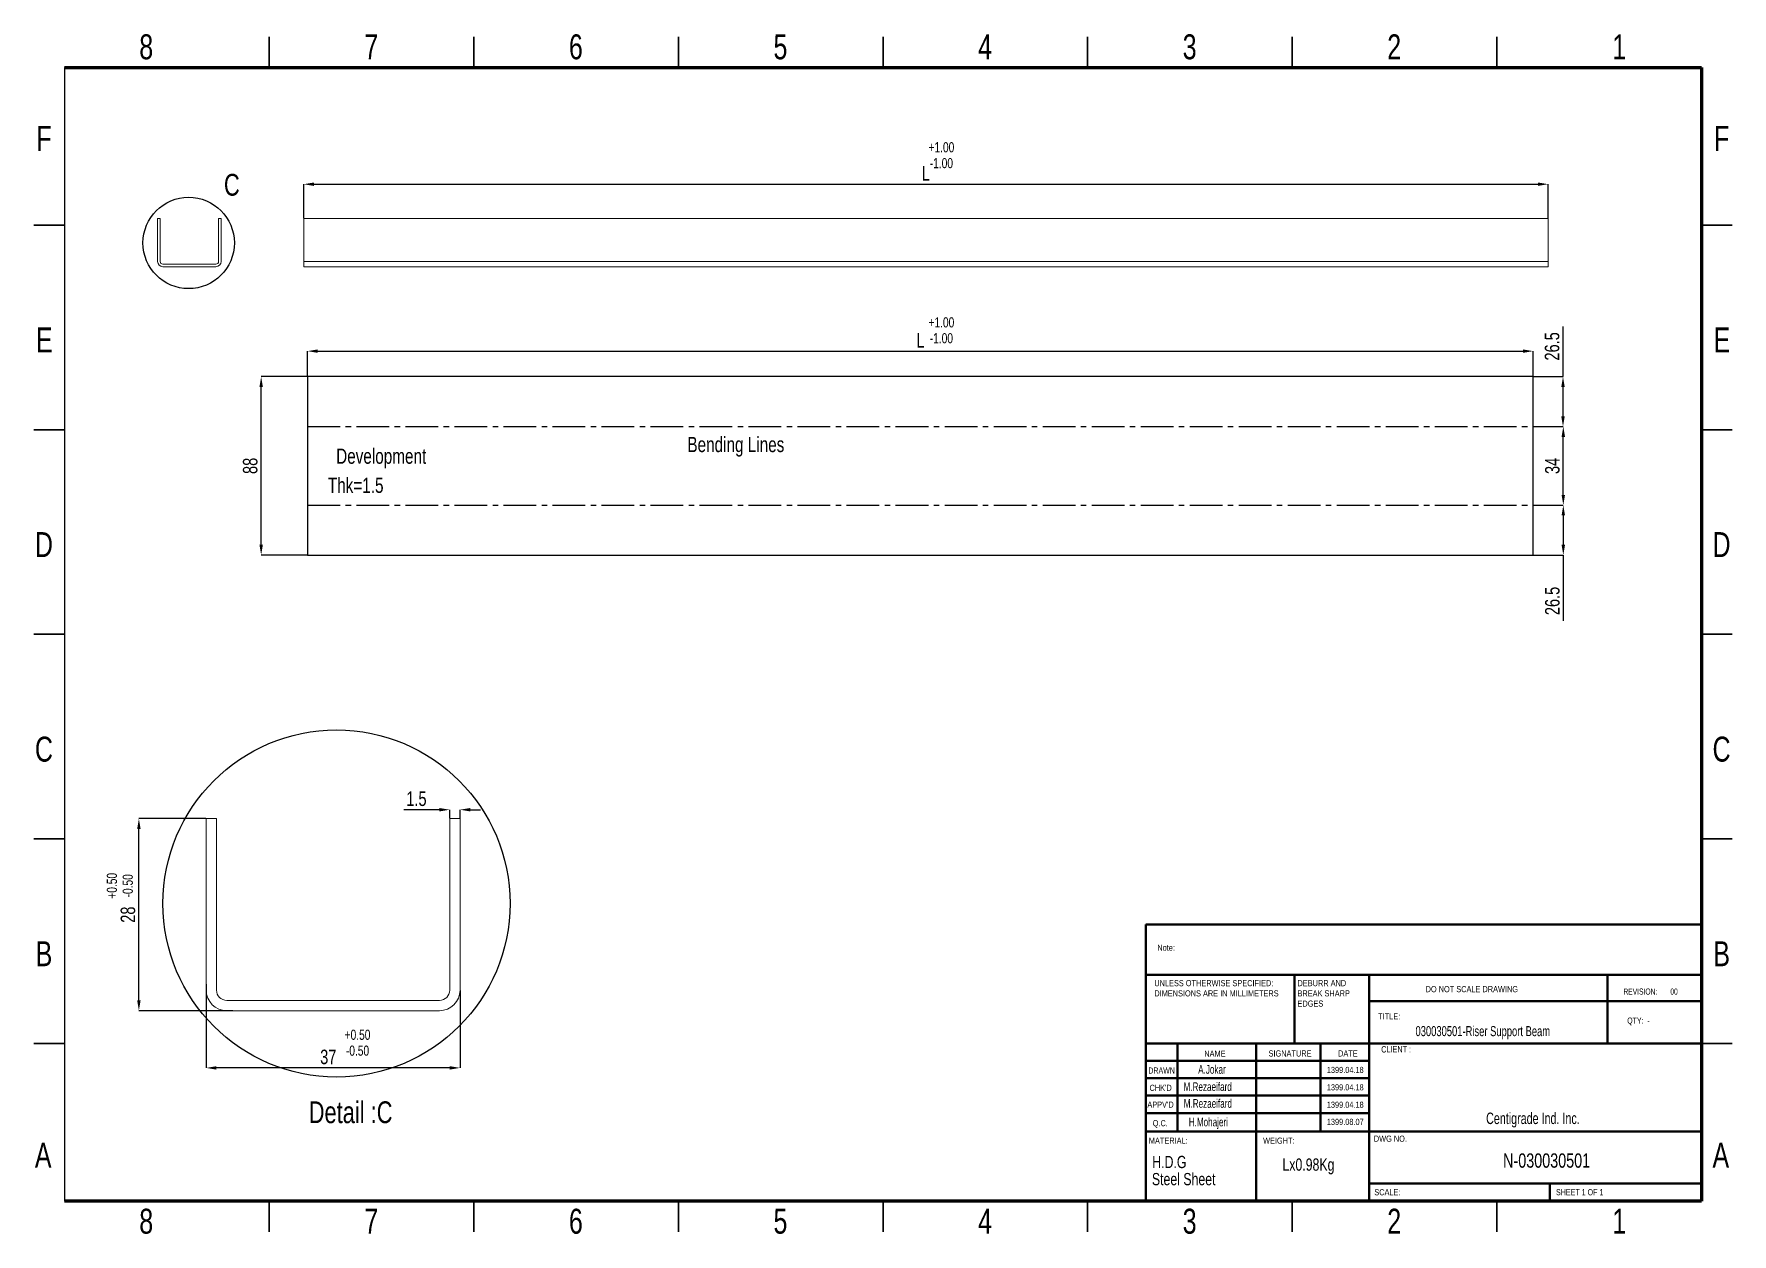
# Model space of a CAD drawing. Header units: millimetres. Extents: x 690 to 1680, y 317 to 1016.
import ezdxf

# ---------------------------------------------------------------- set-up
doc = ezdxf.new("R2010")
doc.units = ezdxf.units.MM
doc.linetypes.add('CENTER2', pattern=[28.575, 19.05, -3.175, 3.175, -3.175])
doc.linetypes.add('SLD-Solid', pattern=[0])
doc.styles.add('SLDTEXTSTYLE0', font='TXT', dxfattribs={"width": 0.75})
doc.styles.add('SLDTEXTSTYLE1', font='TXT', dxfattribs={"width": 0.686449})
doc.styles.add('SLDTEXTSTYLE2', font='TXT', dxfattribs={"width": 0.652778})
doc.styles.add('SLDTEXTSTYLE3', font='TXT', dxfattribs={"width": 0.692308})
doc.styles.add('SLDTEXTSTYLE4', font='TXT', dxfattribs={"width": 0.7})
doc.styles.add('SLDTEXTSTYLE5', font='TXT', dxfattribs={"width": 0.678571})
doc.dimstyles.new('SLDDIMSTYLE30', dxfattribs={"dimscale": 4, "dimtxt": 2.116667, "dimasz": 1.5, "dimexe": 0, "dimexo": 0.0625, "dimgap": 0.529167, "dimtad": 1, "dimdec": 0, "dimrnd": 1e-09, "dimzin": 12, "dimdsep": 46, "dimtxsty": 'SLDTEXTSTYLE0', "dimcen": 0.09, "dimadec": 0, "dimazin": 3, "dimtfac": 1, "dimtdec": 0, "dimtofl": 0, "dimtmove": 0, "dimatfit": 3, "dimfxl": 1, "dimfrac": 2, "dimtolj": 1, "dimtzin": 12, "dimarcsym": 0})
doc.dimstyles.new('ssss', dxfattribs={"dimscale": 4, "dimtxt": 2.116667, "dimasz": 1.5, "dimexe": 0, "dimexo": 0.0625, "dimgap": 0.529167, "dimtad": 1, "dimdec": 0, "dimlfac": 0.25, "dimrnd": 1e-09, "dimzin": 12, "dimdsep": 46, "dimtxsty": 'SLDTEXTSTYLE0', "dimcen": 0.09, "dimadec": 0, "dimazin": 3, "dimtfac": 1, "dimtdec": 0, "dimtofl": 0, "dimtmove": 0, "dimatfit": 3, "dimfxl": 1, "dimfrac": 2, "dimtolj": 1, "dimtzin": 12, "dimarcsym": 0})

# ---------------------------------------------------------------- blocks, each defined once
blk = doc.blocks.new('SW_NOTE_62')
at = {"color": 0, "linetype": 'Continuous', "lineweight": 0, "char_height": 1.5, "attachment_point": 1, "style": 'SLDTEXTSTYLE0'}
for s, insert in [('UNLESS OTHERWISE SPECIFIED:', (0, 1.93)), ('DIMENSIONS ARE IN MILLIMETERS', (0, -0.57))]:
    blk.add_mtext(s, dxfattribs=dict(at, insert=insert))
blk = doc.blocks.new('SW_NOTE_63')
at = {"color": 0, "linetype": 'Continuous', "lineweight": 0, "char_height": 1.5, "attachment_point": 1, "style": 'SLDTEXTSTYLE0'}
for s, insert in [('DEBURR AND', (0, 1.93)), ('BREAK SHARP', (0, -0.57)), ('EDGES', (0, -3.07))]:
    blk.add_mtext(s, dxfattribs=dict(at, insert=insert))
blk = doc.blocks.new('*D4')
at = {"color": 0, "lineweight": -2, "transparency": 16777216}
for p, q in [((847.69, 909.01), (847.69, 928.84)), ((853.69, 928.84), (1567.23, 928.84)), ((1573.23, 909.01), (1573.23, 928.84))]:
    blk.add_line(p, q, dxfattribs=at)
at = {"color": 0, "transparency": 16777216}
for points in [[(853.69, 929.84), (853.69, 927.84), (847.69, 928.84)], [(1567.23, 929.84), (1567.23, 927.84), (1573.23, 928.84)]]:
    blk.add_solid(points, dxfattribs=at)
at = {"layer": 'Defpoints', "color": 0, "transparency": 16777216}
for p in [(1573.23, 928.84), (847.69, 908.76), (1573.23, 908.76)]:
    blk.add_point(p, dxfattribs=at)
at = {"color": 0, "transparency": 16777216, "insert": (1210.46, 935.19), "char_height": 8.467, "attachment_point": 5, "style": 'SLDTEXTSTYLE0'}
blk.add_mtext('\\A1;L', dxfattribs=at)
blk = doc.blocks.new('*D5')
at = {"color": 0, "lineweight": -2, "transparency": 16777216}
for p, q in [((790.59, 559.02), (751.61, 559.02)), ((751.61, 453.02), (751.61, 553.02)), ((806.31, 447.02), (751.61, 447.02))]:
    blk.add_line(p, q, dxfattribs=at)
at = {"color": 0, "transparency": 16777216}
for points in [[(750.61, 553.02), (752.61, 553.02), (751.61, 559.02)], [(750.61, 453.02), (752.61, 453.02), (751.61, 447.02)]]:
    blk.add_solid(points, dxfattribs=at)
at = {"layer": 'Defpoints', "color": 0, "transparency": 16777216}
for p in [(751.61, 559.02), (790.84, 559.02), (806.56, 447.02)]:
    blk.add_point(p, dxfattribs=at)
at = {"color": 0, "transparency": 16777216, "insert": (745.26, 503.02), "char_height": 8.467, "attachment_point": 5, "rotation": 90, "style": 'SLDTEXTSTYLE0'}
blk.add_mtext('\\A1;28', dxfattribs=at)
blk = doc.blocks.new('*D6')
at = {"color": 0, "lineweight": -2, "transparency": 16777216}
for p, q in [((790.84, 462.42), (790.84, 413.67)), ((938.84, 458.77), (938.84, 413.67)), ((932.84, 413.67), (796.84, 413.67))]:
    blk.add_line(p, q, dxfattribs=at)
at = {"color": 0, "transparency": 16777216}
for points in [[(796.84, 414.67), (796.84, 412.67), (790.84, 413.67)], [(932.84, 414.67), (932.84, 412.67), (938.84, 413.67)]]:
    blk.add_solid(points, dxfattribs=at)
at = {"layer": 'Defpoints', "color": 0, "transparency": 16777216}
for p in [(790.84, 462.67), (938.84, 459.02), (790.84, 413.67)]:
    blk.add_point(p, dxfattribs=at)
at = {"color": 0, "transparency": 16777216, "insert": (862.03, 420.02), "char_height": 8.467, "attachment_point": 5, "style": 'SLDTEXTSTYLE0'}
blk.add_mtext('\\A1;37', dxfattribs=at)
blk = doc.blocks.new('*D7')
at = {"color": 0, "lineweight": -2, "transparency": 16777216}
for p, q in [((926.84, 564.18), (906.03, 564.18)), ((932.84, 559.27), (932.84, 564.18)), ((938.84, 559.27), (938.84, 564.18)), ((944.84, 564.18), (950.84, 564.18))]:
    blk.add_line(p, q, dxfattribs=at)
at = {"color": 0, "transparency": 16777216}
for points in [[(926.84, 565.18), (926.84, 563.18), (932.84, 564.18)], [(944.84, 565.18), (944.84, 563.18), (938.84, 564.18)]]:
    blk.add_solid(points, dxfattribs=at)
at = {"layer": 'Defpoints', "color": 0, "transparency": 16777216}
for p in [(932.84, 564.18), (932.84, 559.02), (938.84, 559.02)]:
    blk.add_point(p, dxfattribs=at)
at = {"color": 0, "transparency": 16777216, "insert": (913.43, 570.53), "char_height": 8.467, "attachment_point": 5, "style": 'SLDTEXTSTYLE0'}
blk.add_mtext('\\A1;1.5', dxfattribs=at)
blk = doc.blocks.new('*D8')
at = {"color": 0, "lineweight": -2, "transparency": 16777216}
for p, q in [((849.67, 816.65), (822.9, 816.65)), ((822.9, 718.63), (822.9, 810.65)), ((849.67, 712.63), (822.9, 712.63))]:
    blk.add_line(p, q, dxfattribs=at)
at = {"color": 0, "transparency": 16777216}
for points in [[(821.9, 810.65), (823.9, 810.65), (822.9, 816.65)], [(821.9, 718.63), (823.9, 718.63), (822.9, 712.63)]]:
    blk.add_solid(points, dxfattribs=at)
at = {"layer": 'Defpoints', "color": 0, "transparency": 16777216}
for p in [(822.9, 816.65), (849.92, 816.65), (849.92, 712.63)]:
    blk.add_point(p, dxfattribs=at)
at = {"color": 0, "transparency": 16777216, "insert": (816.55, 764.64), "char_height": 8.467, "attachment_point": 5, "rotation": 90, "style": 'SLDTEXTSTYLE0'}
blk.add_mtext('\\A1;88', dxfattribs=at)
blk = doc.blocks.new('*D9')
at = {"color": 0, "lineweight": -2, "transparency": 16777216}
for p, q in [((849.92, 816.9), (849.92, 831.53)), ((855.92, 831.53), (1558.53, 831.53)), ((1564.53, 816.9), (1564.53, 831.53))]:
    blk.add_line(p, q, dxfattribs=at)
at = {"color": 0, "transparency": 16777216}
for points in [[(855.92, 832.53), (855.92, 830.53), (849.92, 831.53)], [(1558.53, 832.53), (1558.53, 830.53), (1564.53, 831.53)]]:
    blk.add_solid(points, dxfattribs=at)
at = {"layer": 'Defpoints', "color": 0, "transparency": 16777216}
for p in [(1564.53, 831.53), (849.92, 816.65), (1564.53, 816.65)]:
    blk.add_point(p, dxfattribs=at)
at = {"color": 0, "transparency": 16777216, "insert": (1207.23, 837.88), "char_height": 8.467, "attachment_point": 5, "style": 'SLDTEXTSTYLE0'}
blk.add_mtext('\\A1;L', dxfattribs=at)
blk = doc.blocks.new('*D10')
at = {"color": 0, "lineweight": -2, "transparency": 16777216}
for p, q in [((1564.78, 741.73), (1582.06, 741.73)), ((1582.06, 735.73), (1582.06, 718.63)), ((1564.78, 712.63), (1582.06, 712.63)), ((1582.06, 712.63), (1582.06, 674.25))]:
    blk.add_line(p, q, dxfattribs=at)
at = {"color": 0, "transparency": 16777216}
for points in [[(1581.06, 735.73), (1583.06, 735.73), (1582.06, 741.73)], [(1581.06, 718.63), (1583.06, 718.63), (1582.06, 712.63)]]:
    blk.add_solid(points, dxfattribs=at)
at = {"layer": 'Defpoints', "color": 0, "transparency": 16777216}
for p in [(1564.53, 741.73), (1564.53, 712.63), (1582.06, 712.63)]:
    blk.add_point(p, dxfattribs=at)
at = {"color": 0, "transparency": 16777216, "insert": (1575.71, 685.89), "char_height": 8.467, "attachment_point": 5, "rotation": 90, "style": 'SLDTEXTSTYLE0'}
blk.add_mtext('\\A1;26.5', dxfattribs=at)
blk = doc.blocks.new('*D11')
at = {"color": 0, "lineweight": -2, "transparency": 16777216}
for p, q in [((1564.78, 787.55), (1582.06, 787.55)), ((1582.06, 747.73), (1582.06, 781.55)), ((1564.78, 741.73), (1582.06, 741.73))]:
    blk.add_line(p, q, dxfattribs=at)
at = {"color": 0, "transparency": 16777216}
for points in [[(1581.06, 781.55), (1583.06, 781.55), (1582.06, 787.55)], [(1581.06, 747.73), (1583.06, 747.73), (1582.06, 741.73)]]:
    blk.add_solid(points, dxfattribs=at)
at = {"layer": 'Defpoints', "color": 0, "transparency": 16777216}
for p in [(1564.53, 787.55), (1582.06, 787.55), (1564.53, 741.73)]:
    blk.add_point(p, dxfattribs=at)
at = {"color": 0, "transparency": 16777216, "insert": (1575.71, 764.64), "char_height": 8.467, "attachment_point": 5, "rotation": 90, "style": 'SLDTEXTSTYLE0'}
blk.add_mtext('\\A1;34', dxfattribs=at)
blk = doc.blocks.new('*D3')
at = {"color": 0, "lineweight": -2, "transparency": 16777216}
for p, q in [((1581.89, 816.65), (1581.89, 845.93)), ((1564.78, 816.65), (1581.89, 816.65)), ((1581.89, 793.55), (1581.89, 810.65)), ((1564.78, 787.55), (1581.89, 787.55))]:
    blk.add_line(p, q, dxfattribs=at)
at = {"color": 0, "transparency": 16777216}
for points in [[(1580.89, 810.65), (1582.89, 810.65), (1581.89, 816.65)], [(1580.89, 793.55), (1582.89, 793.55), (1581.89, 787.55)]]:
    blk.add_solid(points, dxfattribs=at)
at = {"layer": 'Defpoints', "color": 0, "transparency": 16777216}
for p in [(1564.53, 816.65), (1581.89, 816.65), (1564.53, 787.55)]:
    blk.add_point(p, dxfattribs=at)
at = {"color": 0, "transparency": 16777216, "insert": (1575.54, 834.29), "char_height": 8.467, "attachment_point": 5, "rotation": 90, "style": 'SLDTEXTSTYLE0'}
blk.add_mtext('\\A1;26.5', dxfattribs=at)

msp = doc.modelspace()

# ---------------------------------------------------------------- linework, layer by layer
at = {"color": 7, "linetype": 'Continuous', "lineweight": 35}
for p, q in [((827.61, 996.86), (827.61, 1014.75)), ((946.88, 996.86), (946.88, 1014.75)), ((1066.16, 996.86), (1066.16, 1014.75)), ((1185.44, 1014.75), (1185.44, 996.86)), ((1185.44, 996.86), (1185.44, 1014.75)), ((1304.71, 996.86), (1304.71, 1014.75)), ((1423.99, 996.86), (1423.99, 1014.75)), ((1543.27, 996.86), (1543.27, 1014.75)), ((708.33, 905.02), (690.44, 905.02)), ((1662.54, 905.02), (1680.43, 905.02)), ((708.33, 785.74), (690.44, 785.74)), ((1662.54, 785.74), (1680.43, 785.74)), ((690.44, 666.46), (708.33, 666.46)), ((708.33, 666.46), (690.44, 666.46)), ((1680.43, 666.46), (1662.54, 666.46)), ((1662.54, 666.46), (1680.43, 666.46)), ((708.33, 547.19), (690.44, 547.19)), ((1662.54, 547.19), (1680.43, 547.19)), ((708.33, 427.91), (690.44, 427.91)), ((1662.54, 427.91), (1680.43, 427.91)), ((827.61, 336.07), (827.61, 318.18)), ((946.88, 336.07), (946.88, 318.18)), ((1066.16, 336.07), (1066.16, 318.18)), ((1185.44, 318.18), (1185.44, 336.07)), ((1185.44, 336.07), (1185.44, 318.18)), ((1304.71, 336.07), (1304.71, 318.18)), ((1423.99, 336.07), (1423.99, 318.18)), ((1543.27, 336.07), (1543.27, 318.18))]:
    msp.add_line(p, q, dxfattribs=at)
at = {"color": 7, "linetype": 'Continuous', "lineweight": 70}
for p, q in [((708.33, 996.86), (1662.54, 996.86)), ((1662.54, 996.86), (1662.54, 336.07)), ((1662.54, 336.07), (708.33, 336.07))]:
    msp.add_line(p, q, dxfattribs=at)
msp.add_line((708.33, 996.86), (708.33, 336.07))
at = {"linetype": 'SLD-Solid', "lineweight": 15}
for p, q in [((762.56, 883.76), (762.56, 908.76)), ((762.56, 908.76), (764.06, 908.76)), ((764.06, 883.76), (764.06, 908.76)), ((798.06, 908.76), (798.06, 883.76)), ((798.06, 908.76), (799.56, 908.76)), ((799.56, 908.76), (799.56, 883.76)), ((847.69, 908.76), (847.69, 883.76)), ((847.69, 908.76), (1573.23, 908.76)), ((1573.23, 908.76), (1573.23, 883.76)), ((796.56, 882.26), (765.56, 882.26)), ((847.69, 883.76), (847.69, 880.76)), ((847.69, 883.76), (1573.23, 883.76)), ((1573.23, 883.76), (1573.23, 880.76)), ((796.56, 880.76), (765.56, 880.76)), ((847.69, 880.76), (1573.23, 880.76)), ((790.84, 459.02), (790.84, 559.02)), ((790.84, 559.02), (796.84, 559.02)), ((796.84, 459.02), (796.84, 559.02)), ((932.84, 559.02), (932.84, 459.02)), ((932.84, 559.02), (938.84, 559.02)), ((938.84, 559.02), (938.84, 459.02)), ((926.84, 453.02), (802.84, 453.02)), ((926.84, 447.02), (802.84, 447.02))]:
    msp.add_line(p, q, dxfattribs=at)
at = {"linetype": 'CENTER2'}
for p, q in [((849.92, 787.55), (1564.53, 787.55)), ((849.92, 741.73), (1564.53, 741.73))]:
    msp.add_line(p, q, dxfattribs=at)
at = {"color": 7, "linetype": 'Continuous', "lineweight": 50}
for p, q in [((1338.59, 497.32), (1662.54, 497.32)), ((1338.59, 497.32), (1338.59, 467.87)), ((1338.59, 467.87), (1662.54, 467.87)), ((1338.59, 467.87), (1338.59, 336.66)), ((1425.42, 467.87), (1425.42, 427.91)), ((1468.84, 467.87), (1468.84, 336.07)), ((1607.89, 427.91), (1607.89, 467.87)), ((1662.54, 452.66), (1468.84, 452.66)), ((1662.54, 427.91), (1338.59, 427.91)), ((1357.2, 427.91), (1357.2, 376.62)), ((1402.98, 427.91), (1402.98, 336.66)), ((1440.47, 427.91), (1440.47, 376.62)), ((1468.84, 336.66), (1468.84, 427.91)), ((1468.84, 417.77), (1338.59, 417.77)), ((1468.84, 407.63), (1338.59, 407.63)), ((1468.84, 397.5), (1338.59, 397.5)), ((1468.84, 387.36), (1338.59, 387.36)), ((1363.4, 376.62), (1338.59, 376.62)), ((1363.4, 376.62), (1662.54, 376.62)), ((1468.84, 346.21), (1662.54, 346.21)), ((1574.28, 336.07), (1574.28, 346.21))]:
    msp.add_line(p, q, dxfattribs=at)
msp.add_lwpolyline([(1564.53, 816.65), (849.92, 816.65), (849.92, 712.63), (1564.53, 712.63)], close=True)
for centre, radius in [((780.63, 894.6), 26.63), ((866.82, 509.51), 101.19)]:
    msp.add_circle(centre, radius)
at = {"linetype": 'SLD-Solid', "lineweight": 15}
for centre, radius, start, end in [((765.56, 883.76), 3, 180.00005, 269.99995), ((765.56, 883.76), 1.5, 180.00005, 269.99999), ((796.56, 883.76), 1.5, 270.00001, 359.99995), ((796.56, 883.76), 3, 270.00005, 359.99995), ((802.84, 459.02), 12, 180.00005, 269.99995), ((802.84, 459.02), 6, 180.00005, 269.99999), ((926.84, 459.02), 6, 270.00001, 359.99995), ((926.84, 459.02), 12, 270.00005, 359.99995)]:
    msp.add_arc(centre, radius, start, end, dxfattribs=at)

# ---------------------------------------------------------------- block references
at = {"color": 7, "linetype": 'Continuous', "lineweight": 0, "xscale": 2.385527494765562, "yscale": 2.385527494765562, "zscale": 2.385527494765562}
for name, p in [('SW_NOTE_62', (1343.62, 460.28)), ('SW_NOTE_63', (1427.11, 460.28))]:
    msp.add_blockref(name, p, dxfattribs=at)

# ---------------------------------------------------------------- texts
at = {"color": 7, "linetype": 'Continuous', "lineweight": 0}
for s, insert, char_height, attachment_point, style in [('8', (755.9, 1016.21), 14.54, 2, 'SLDTEXTSTYLE0'), ('7', (887.1, 1016.21), 14.54, 2, 'SLDTEXTSTYLE0'), ('6', (1006.38, 1016.21), 14.54, 2, 'SLDTEXTSTYLE0'), ('5', (1125.65, 1016.21), 14.54, 2, 'SLDTEXTSTYLE0'), ('4', (1244.93, 1016.21), 14.54, 2, 'SLDTEXTSTYLE0'), ('3', (1364.21, 1016.21), 14.54, 2, 'SLDTEXTSTYLE0'), ('2', (1483.48, 1016.21), 14.54, 2, 'SLDTEXTSTYLE0'), ('1', (1614.69, 1016.21), 14.54, 2, 'SLDTEXTSTYLE0'), ('F', (696.25, 962.81), 14.54, 2, 'SLDTEXTSTYLE0'), ('F', (1674.32, 962.81), 14.54, 2, 'SLDTEXTSTYLE0'), ('E', (696.43, 845.32), 14.54, 2, 'SLDTEXTSTYLE0'), ('E', (1674.5, 845.32), 14.54, 2, 'SLDTEXTSTYLE0'), ('D', (696.24, 726.04), 14.54, 2, 'SLDTEXTSTYLE0'), ('D', (1674.3, 726.04), 14.54, 2, 'SLDTEXTSTYLE0'), ('C', (696.25, 606.77), 14.54, 2, 'SLDTEXTSTYLE0'), ('C', (1674.32, 606.77), 14.54, 2, 'SLDTEXTSTYLE0'), ('B', (696.29, 487.49), 14.54, 2, 'SLDTEXTSTYLE0'), ('Note:', (1345.35, 485.56), 3.578, 1, 'SLDTEXTSTYLE0'), ('B', (1674.36, 487.49), 14.54, 2, 'SLDTEXTSTYLE0'), ('DO NOT SCALE DRAWING', (1501.79, 461.39), 3.5783, 1, 'SLDTEXTSTYLE0'), ('REVISION:       00', (1617.11, 459.96), 3.5783, 1, 'SLDTEXTSTYLE2'), ('TITLE:', (1474.11, 445.48), 3.578, 1, 'SLDTEXTSTYLE0'), ('030030501-Riser Support Beam', (1495.89, 438.03), 5.8445, 1, 'SLDTEXTSTYLE4'), ('QTY:  -', (1619.31, 443.03), 3.578, 1, 'SLDTEXTSTYLE5'), ('CLIENT :', (1475.9, 426.44), 3.787, 1, 'SLDTEXTSTYLE4'), ('NAME', (1372.75, 423.74), 3.578, 1, 'SLDTEXTSTYLE0'), ('SIGNATURE', (1410.23, 423.88), 3.578, 1, 'SLDTEXTSTYLE0'), ('DATE', (1450.75, 423.88), 3.578, 1, 'SLDTEXTSTYLE0'), ('DRAWN', (1340.12, 413.92), 3.578, 1, 'SLDTEXTSTYLE1'), ('A.Jokar', (1369.2, 415.31), 5.049, 1, 'SLDTEXTSTYLE4'), ('1399.04.18', (1444.19, 414.27), 3.578, 1, 'SLDTEXTSTYLE0'), ("CHK'D", (1340.83, 403.85), 3.578, 1, 'SLDTEXTSTYLE0'), ('M.Rezaeifard', (1360.67, 405.24), 5.0494, 1, 'SLDTEXTSTYLE4'), ('1399.04.18', (1444.19, 404.13), 3.578, 1, 'SLDTEXTSTYLE0'), ("APPV'D", (1339.55, 394.07), 3.578, 1, 'SLDTEXTSTYLE0'), ('M.Rezaeifard', (1360.78, 395.47), 5.0494, 1, 'SLDTEXTSTYLE4'), ('1399.04.18', (1444.19, 393.99), 3.578, 1, 'SLDTEXTSTYLE0'), ('Centigrade Ind. Inc.', (1537.07, 387.62), 6.6795, 1, 'SLDTEXTSTYLE4'), ('Q.C.', (1342.68, 383.24), 3.578, 1, 'SLDTEXTSTYLE0'), ('H.Mohajeri', (1363.72, 384.64), 5.049, 1, 'SLDTEXTSTYLE4'), ('1399.08.07', (1444.19, 384), 3.578, 1, 'SLDTEXTSTYLE0'), ('A', (695.82, 370), 14.54, 2, 'SLDTEXTSTYLE0'), ('MATERIAL:', (1340.44, 373.06), 3.578, 1, 'SLDTEXTSTYLE0'), ('WEIGHT:', (1407.04, 373.05), 3.575, 1, 'SLDTEXTSTYLE0'), ('DWG NO.', (1471.59, 374.2), 3.578, 1, 'SLDTEXTSTYLE0'), ('A', (1673.89, 370), 14.54, 2, 'SLDTEXTSTYLE0'), ('H.D.G', (1342.42, 362.4), 7.15, 1, 'SLDTEXTSTYLE0'), ('Lx0.98Kg', (1418.33, 360.89), 7.15, 1, 'SLDTEXTSTYLE0'), ('N-030030501', (1546.96, 363.84), 8.3493, 1, 'SLDTEXTSTYLE0'), ('Steel Sheet', (1342.21, 352.41), 7.1499, 1, 'SLDTEXTSTYLE0'), ('SCALE:', (1471.88, 342.99), 3.578, 1, 'SLDTEXTSTYLE0'), ('SHEET 1 OF 1', (1577.81, 342.99), 3.5783, 1, 'SLDTEXTSTYLE3'), ('8', (755.9, 331.57), 14.54, 2, 'SLDTEXTSTYLE0'), ('7', (887.1, 331.57), 14.54, 2, 'SLDTEXTSTYLE0'), ('6', (1006.38, 331.57), 14.54, 2, 'SLDTEXTSTYLE0'), ('5', (1125.65, 331.57), 14.54, 2, 'SLDTEXTSTYLE0'), ('4', (1244.93, 331.57), 14.54, 2, 'SLDTEXTSTYLE0'), ('3', (1364.21, 331.57), 14.54, 2, 'SLDTEXTSTYLE0'), ('2', (1483.48, 331.57), 14.54, 2, 'SLDTEXTSTYLE0'), ('1', (1614.69, 331.57), 14.54, 2, 'SLDTEXTSTYLE0')]:
    msp.add_mtext(s, dxfattribs=dict(at, insert=insert, char_height=char_height, attachment_point=attachment_point, style=style))
at = {"color": 7, "linetype": 'Continuous', "lineweight": 18, "char_height": 5.927, "attachment_point": 2, "style": 'SLDTEXTSTYLE0'}
for s, insert in [('\\A1;+1.00', (1219.48, 953.36)), ('\\A1;-1.00', (1219.48, 944.11)), ('\\A1;+1.00', (1219.48, 851.27)), ('\\A1;-1.00', (1219.48, 842.02)), ('\\A1;+0.50', (879.08, 435.96)), ('\\A1;-0.50', (879.08, 426.7))]:
    msp.add_mtext(s, dxfattribs=dict(at, insert=insert))
at = {"attachment_point": 5, "style": 'SLDTEXTSTYLE0'}
for s, insert, char_height in [('C', (805.8, 928.42), 12.7), ('Development', (892.89, 768.97), 8.89), ('Bending Lines', (1099.66, 775.77), 8.89), ('Thk=1.5', (878.01, 753.25), 8.89), ('Detail :C', (875.05, 387.73), 12.7)]:
    msp.add_mtext(s, dxfattribs=dict(at, insert=insert, char_height=char_height))
at = {"color": 7, "linetype": 'Continuous', "lineweight": 18, "char_height": 5.927, "attachment_point": 2, "rotation": 90, "style": 'SLDTEXTSTYLE0'}
for s, insert in [('\\A1;+0.50', (732.9, 519.83)), ('\\A1;-0.50', (742.15, 519.83))]:
    msp.add_mtext(s, dxfattribs=dict(at, insert=insert))

# ---------------------------------------------------------------- dimensions: what is measured, and where the dimension line sits
for base, p1, p2, text, dimstyle, picture, middle in [((1573.23, 928.84), (847.69, 908.76), (1573.23, 908.76), 'L', 'SLDDIMSTYLE30', '*D4', (1210.46, 935.19)), ((1564.53, 831.53), (849.92, 816.65), (1564.53, 816.65), 'L', 'ssss', '*D9', (1207.23, 837.88)), ((932.84, 564.18), (938.84, 559.02), (932.84, 559.02), '1.5', 'ssss', '*D7', (913.43, 570.53))]:
    dim = msp.add_linear_dim(base=base, p1=p1, p2=p2, text=text, dimstyle=dimstyle)
    dim.commit()
    dim.dimension.update_dxf_attribs({"geometry": picture, "text_midpoint": middle})
for base, p1, p2, picture, middle in [((1581.89, 816.65), (1564.53, 787.55), (1564.53, 816.65), '*D3', (1581.89, 834.29)), ((1582.06, 712.63), (1564.53, 741.73), (1564.53, 712.63), '*D10', (1582.06, 685.89))]:
    dim = msp.add_linear_dim(base=base, p1=p1, p2=p2, angle=90, text='26.5', dimstyle='ssss')
    dim.commit()
    dim.dimension.update_dxf_attribs({"geometry": picture, "text_midpoint": middle, "dimtype": 160})
for base, p1, p2, text, picture, middle in [((822.9, 816.65), (849.92, 712.63), (849.92, 816.65), '88', '*D8', (816.55, 764.64)), ((1582.06, 787.55), (1564.53, 741.73), (1564.53, 787.55), '34', '*D11', (1575.71, 764.64))]:
    dim = msp.add_linear_dim(base=base, p1=p1, p2=p2, angle=90, text=text, dimstyle='ssss')
    dim.commit()
    dim.dimension.update_dxf_attribs({"geometry": picture, "text_midpoint": middle})
dim = msp.add_linear_dim(base=(751.61, 559.02), p1=(806.56, 447.02), p2=(790.84, 559.02), angle=90, dimstyle='ssss')
dim.commit()
dim.dimension.update_dxf_attribs({"geometry": '*D5', "text_midpoint": (745.26, 503.02)})
dim = msp.add_linear_dim(base=(790.84, 413.67), p1=(938.84, 459.02), p2=(790.84, 462.67), dimstyle='ssss')
dim.commit()
dim.dimension.update_dxf_attribs({"geometry": '*D6', "text_midpoint": (862.03, 413.67), "dimtype": 160})

doc.saveas('drawing.dxf')
